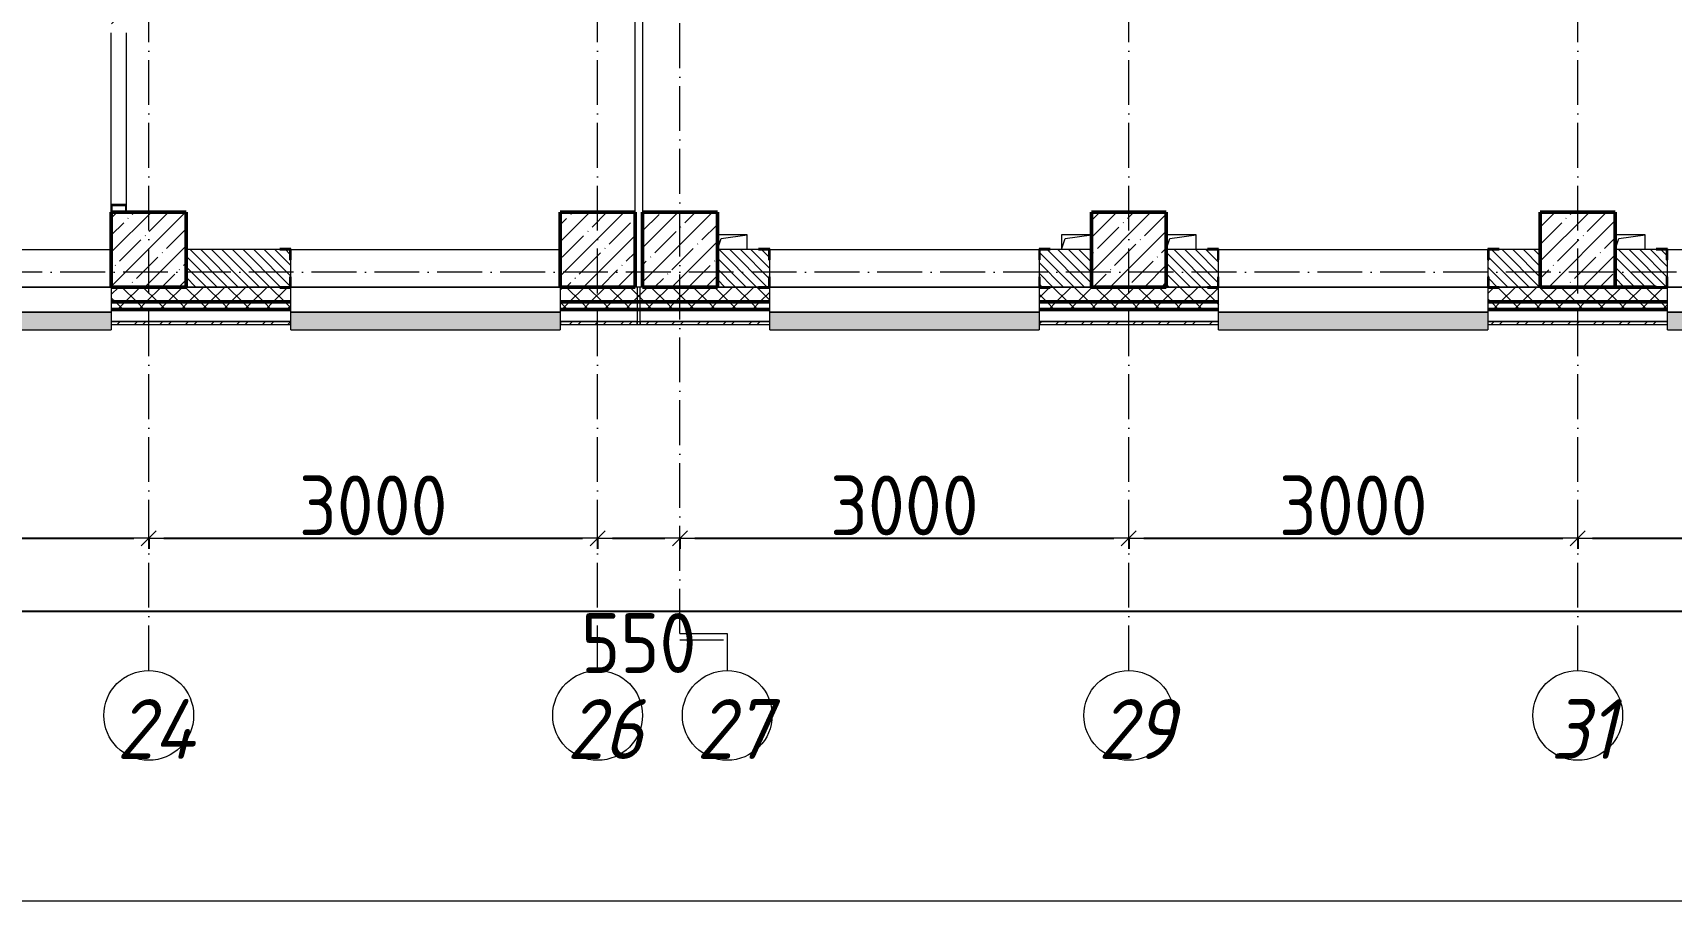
# Model space of a CAD drawing. Header units: millimetres. Extents: x -213536 to 1564669, y -45299 to 942238.
# Drawn here: x 176704 to 187654, y 452991 to 458797 of the extents above; entities that cross this region are included whole.
import ezdxf

# ---------------------------------------------------------------- set-up
doc = ezdxf.new("R2010")
doc.units = ezdxf.units.MM
doc.linetypes.add('50_200_ШТРИХ_1Т_ш5_п1_п1_', pattern=[700, 500, -100, 0, -100])
for name, color, linetype, lineweight in [('A-____-____-DIMS', 7, 'Continuous', 9), ('A-FLOR-____-OTLN', 7, 'Continuous', 9), ('A-GENM-____-MCUT', 7, 'Continuous', 25), ('A-GENM-____-OTLN', 7, 'Continuous', 9), ('A-GENM-____-OTLN-1', 7, 'Continuous', 25), ('A-GLAZ-____-OTLN', 7, 'Continuous', 9), ('A-WALL-____-MCUT-2', 7, 'Continuous', 50), ('A-WALL-____-MCUT-3', 7, 'Continuous', 9), ('A-WALL-____-OTLN', 7, 'Continuous', 9), ('A-WALL-____-PATT-1', 7, 'Continuous', 9), ('A-WALL-FNSH-MCUT-1', 7, 'Continuous', 9), ('I-WALL-____-OTLN', 7, 'Continuous', 9), ('S-COLS-____-MCUT', 7, 'Continuous', 50), ('S-COLS-____-OTLN', 7, 'Continuous', 9), ('S-GRID-____-IDEN', 7, 'Continuous', 9), ('S-GRID-____-OTLN', 7, 'Continuous', 9), ('S-GRID-____-OTLN-1', 7, '50_200_ШТРИХ_1Т_ш5_п1_п1_', 9)]:
    doc.layers.add(name, color=color, linetype=linetype, lineweight=lineweight)
doc.layers.add('A-GLAZ-____-OTLN-1', color=7, linetype='Continuous', lineweight=9, true_color=0xc0c0c0)
doc.styles.add('ISOCPEUR_I', font='isocpeui.ttf', dxfattribs={"width": 0.9, "height": 2.5})
doc.styles.add('СПДС', font='isocpeur.ttf', dxfattribs={"width": 0.9})
doc.dimstyles.new('Размера А3', dxfattribs={"dimtxt": 200, "dimasz": 100, "dimexe": 70, "dimexo": 100, "dimgap": 20, "dimtad": 1, "dimdec": 0, "dimrnd": 10, "dimzin": 0, "dimdsep": 46, "dimtxsty": 'СПДС', "dimblk": 'ARROWHEAD_6', "dimcen": 1, "dimclrd": 256, "dimclre": 256, "dimclrt": 256, "dimazin": 0, "dimtfac": 1, "dimtdec": 0, "dimtmove": 2, "dimatfit": 3, "dimfxl": 1, "dimtolj": 1, "dimtzin": 0, "dimarcsym": 0})
pattern_1 = [(45, (142429.06, 459015.94), (-70.71068, 70.71068), []), (135, (142429.06, 459015.94), (-70.71068, -70.71068), [])]
pattern_2 = [(135, (142429.057, 459015.94), (-35.35534, -35.35534), [])]
pattern_3 = [(45, (142429.06, 459015.94), (-85.53659, 85.53659), []), (45, (142486.08, 459015.94), (-85.53659, 85.53659), [])]

# ---------------------------------------------------------------- blocks, each defined once
blk = doc.blocks.new('BSC_Колонна _Прямоугольная - 500х500-V71-АР1_План отверстий 3 этажа в осях 1-64_А-ГГ')
at = {"layer": 'S-COLS-____-OTLN'}
h = blk.add_hatch(dxfattribs=at)
h.set_pattern_fill('FP_108', color=256, style=0, pattern_type=2)
h.set_pattern_definition([(45, (-41600, 1668.96), (-114.04925, 114.04925), []), (45, (-41485.95, 1668.96), (-114.04925, 114.04925), [201.613, -40.323, 3.353, -36.97])])
h.paths.add_polyline_path([(-250, -250), (250, -250), (250, 250), (-250, 250)], flags=0)
at = {"layer": 'S-COLS-____-MCUT'}
for p, q in [((250, 250), (-250, 250)), ((-250, 250), (-250, -250)), ((250, -250), (250, 250)), ((-250, -250), (250, -250))]:
    blk.add_line(p, q, dxfattribs=at)
blk = doc.blocks.new('BSC_Колонна _Прямоугольная - 500х500-V72-АР1_План отверстий 3 этажа в осях 1-64_А-ГГ')
at = {"layer": 'S-COLS-____-OTLN'}
h = blk.add_hatch(dxfattribs=at)
h.set_pattern_fill('FP_109', color=256, style=0, pattern_type=2)
h.set_pattern_definition([(45, (-38050, 1668.96), (-114.04925, 114.04925), []), (45, (-37935.95, 1668.96), (-114.04925, 114.04925), [201.613, -40.323, 3.353, -36.97])])
h.paths.add_polyline_path([(-250, -250), (250, -250), (250, 250), (-250, 250)], flags=0)
at = {"layer": 'S-COLS-____-MCUT'}
for p, q in [((250, 250), (-250, 250)), ((-250, 250), (-250, -250)), ((250, -250), (250, 250)), ((-250, -250), (250, -250))]:
    blk.add_line(p, q, dxfattribs=at)
blk = doc.blocks.new('BSC_Колонна _Прямоугольная - 500х500-V106-АР1_План отверстий 3 этажа в осях 1-64_А-ГГ')
at = {"layer": 'S-COLS-____-OTLN'}
h = blk.add_hatch(dxfattribs=at)
h.set_pattern_fill('FP_129', color=256, style=0, pattern_type=2)
h.set_pattern_definition([(45, (-38600, 1668.96), (-114.04925, 114.04925), []), (45, (-38485.95, 1668.96), (-114.04925, 114.04925), [201.613, -40.323, 3.353, -36.97])])
h.paths.add_polyline_path([(-250, -250), (250, -250), (250, 250), (-250, 250)], flags=0)
at = {"layer": 'S-COLS-____-MCUT'}
for p, q in [((250, 250), (-250, 250)), ((-250, 250), (-250, -250)), ((250, -250), (250, 250)), ((-250, -250), (250, -250))]:
    blk.add_line(p, q, dxfattribs=at)
blk = doc.blocks.new('BSC_Колонна _Прямоугольная - 500х500-V108-АР1_План отверстий 3 этажа в осях 1-64_А-ГГ')
at = {"layer": 'S-COLS-____-OTLN'}
h = blk.add_hatch(dxfattribs=at)
h.set_pattern_fill('FP_131', color=256, style=0, pattern_type=2)
h.set_pattern_definition([(45, (-44600, 1668.96), (-114.04925, 114.04925), []), (45, (-44485.95, 1668.96), (-114.04925, 114.04925), [201.613, -40.323, 3.353, -36.97])])
h.paths.add_polyline_path([(-250, -250), (250, -250), (250, 250), (-250, 250)], flags=0)
at = {"layer": 'S-COLS-____-MCUT'}
for p, q in [((250, 250), (-250, 250)), ((-250, 250), (-250, -250)), ((250, -250), (250, 250)), ((-250, -250), (250, -250))]:
    blk.add_line(p, q, dxfattribs=at)
blk = doc.blocks.new('BSC_Колонна _Прямоугольная - 500х500-V113-АР1_План отверстий 3 этажа в осях 1-64_А-ГГ')
at = {"layer": 'S-COLS-____-OTLN'}
h = blk.add_hatch(dxfattribs=at)
h.set_pattern_fill('FP_136', color=256, style=0, pattern_type=2)
h.set_pattern_definition([(45, (-35050, 1668.96), (-114.04925, 114.04925), []), (45, (-34935.95, 1668.96), (-114.04925, 114.04925), [201.613, -40.323, 3.353, -36.97])])
h.paths.add_polyline_path([(-150, -250), (250, -250), (250, 250), (-250, 250), (-250, -250), (-153, -250)], flags=0)
at = {"layer": 'S-COLS-____-MCUT'}
for p, q in [((-250, 250), (-250, -250)), ((-153, 250), (-247, 250)), ((250, 250), (-150, 250)), ((250, -250), (250, 250)), ((-250, -250), (250, -250))]:
    blk.add_line(p, q, dxfattribs=at)
blk = doc.blocks.new('Фахверк_СКБ_Уголок - 250_2700-27497298-АР1_План отверстий 3 этажа в осях 1-64_А-ГГ')
at = {"layer": 'A-GENM-____-MCUT'}
for p, q in [((200, 181), (125, 181)), ((125, 181), (125, 106)), ((131, 106), (131, 175)), ((131, 175), (200, 175)), ((200, 175), (200, 181)), ((125, 106), (131, 106)), ((131, -6), (125, -6)), ((125, -6), (125, -81)), ((125, -81), (200, -81)), ((131, -75), (131, -6)), ((200, -75), (131, -75)), ((200, -81), (200, -75))]:
    blk.add_line(p, q, dxfattribs=at)
blk = doc.blocks.new('154_Фахверк_СКБ_Швеллер - Тип_100_3550_1-28320239-АР1_План отверстий 3 этажа в осях 1-64_А-ГГ')
at = {"layer": 'A-GENM-____-MCUT'}
for p, q in [((175, 50), (125, 50)), ((125, 50), (125, -50)), ((128, 47), (175, 47)), ((128, -47), (128, 47)), ((175, 47), (175, 50)), ((125, -50), (175, -50)), ((175, -47), (128, -47)), ((175, -50), (175, -47))]:
    blk.add_line(p, q, dxfattribs=at)
blk = doc.blocks.new('AR_Отверстие прямоугольное _в плите_ - AR_Отверстие прямоугольное _в плите_-30510712-АР1_План отверстий 3 этажа в осях 1-64_А-ГГ')
at = {"layer": 'A-GENM-____-OTLN'}
for p, q in [((100, 50), (-100, 50)), ((-100, -50), (-75, 25)), ((-75, 25), (100, 50)), ((100, -50), (100, 50))]:
    blk.add_line(p, q, dxfattribs=at)
blk = doc.blocks.new('AR_Отверстие прямоугольное _в плите_ - AR_Отверстие прямоугольное _в плите_-V177-АР1_План отверстий 3 этажа в осях 1-64_А-ГГ')
at = {"layer": 'A-GENM-____-OTLN'}
for p, q in [((100, 50), (-100, 50)), ((-100, 50), (-100, -50)), ((-100, -50), (-75, 25)), ((-75, 25), (100, 50))]:
    blk.add_line(p, q, dxfattribs=at)
blk = doc.blocks.new('Отлив_СКБ - Отлив витража_120_НВФ-31885687-АР1_План отверстий 3 этажа в осях 1-64_А-ГГ')
at = {"layer": 'A-GLAZ-____-OTLN-1'}
for points in [[(0, 0), (0, -2), (1800, -2), (1800, 0), (534, 0)], [(0, -2), (0, -120), (1800, -120), (1800, -2), (534, -2)]]:
    blk.add_hatch(color=256, dxfattribs=at).paths.add_polyline_path(points, flags=0)
at = {"layer": 'A-GLAZ-____-OTLN'}
for p, q in [((0, 0), (1800, 0)), ((1800, -2), (0, -2)), ((0, -120), (0, -83)), ((1800, -83), (1800, -120)), ((0, -120), (1800, -120))]:
    blk.add_line(p, q, dxfattribs=at)
blk = doc.blocks.new('Отлив_СКБ - Отлив витража_120_НВФ-V214-АР1_План отверстий 3 этажа в осях 1-64_А-ГГ')
at = {"layer": 'A-GLAZ-____-OTLN-1'}
for points in [[(0, -2), (1800, -2), (1800, 0), (0, 0)], [(731, -120), (1800, -120), (1800, -2), (0, -2), (0, -120)]]:
    blk.add_hatch(color=256, dxfattribs=at).paths.add_polyline_path(points, flags=0)
at = {"layer": 'A-GLAZ-____-OTLN'}
for p, q in [((0, 0), (1800, 0)), ((1800, -2), (0, -2)), ((0, -120), (0, -83)), ((1800, -63), (1800, -120)), ((0, -120), (1800, -120))]:
    blk.add_line(p, q, dxfattribs=at)
blk = doc.blocks.new('Отлив_СКБ - Отлив витража_120_НВФ-31885688-АР1_План отверстий 3 этажа в осях 1-64_А-ГГ')
at = {"layer": 'A-GLAZ-____-OTLN-1'}
for points in [[(4275, -2), (4800, -2), (4800, 0), (0, 0), (0, -2), (740, -2)], [(4275, -120), (4800, -120), (4800, -2), (0, -2), (0, -120), (740, -120)]]:
    blk.add_hatch(color=256, dxfattribs=at).paths.add_polyline_path(points, flags=0)
at = {"layer": 'A-GLAZ-____-OTLN'}
for p, q in [((0, 0), (4800, 0)), ((4800, -2), (0, -2)), ((0, -120), (0, -83)), ((4800, -83), (4800, -120)), ((0, -120), (4800, -120))]:
    blk.add_line(p, q, dxfattribs=at)
blk = doc.blocks.new('Стены 7 - Стены 4-31196221-АР1_План отверстий 3 этажа в осях 1-64_А-ГГ')
at = {"layer": 'A-WALL-____-MCUT-3'}
for p, q in [((-1799, 41030), (-1799, 41010)), ((-1549, 41030), (-1799, 41030)), ((-1799, 41010), (-1549, 41010)), ((-1549, 41010), (-1549, 41030))]:
    blk.add_line(p, q, dxfattribs=at)
blk = doc.blocks.new('Ось сетки - Круг_Ø6_00__ISO-2_5_0_9K_-25732049-АР1_План отверстий 3 этажа в осях 1-64_А-ГГ')
at = {"layer": 'S-GRID-____-IDEN'}
blk.add_circle((0, 0), 3, dxfattribs=at)
blk = doc.blocks.new('ARROWHEAD_6')
at = {"color": 0, "linetype": 'Continuous'}
for p, q in [((0, 0), (-1, 0)), ((-0.5, -0.5), (0.5, 0.5))]:
    blk.add_line(p, q, dxfattribs=at)
blk = doc.blocks.new('*D2814')
at = {"layer": 'A-____-____-DIMS', "lineweight": -2, "transparency": 16777216}
for p, q in [((171479, 455423), (171479, 455347)), ((171579, 455417), (177379, 455417)), ((177479, 455423), (177479, 455347))]:
    blk.add_line(p, q, dxfattribs=at)
at = {"layer": 'Defpoints', "color": 0, "lineweight": 50, "transparency": 16777216}
for p in [(171479, 455523), (177479, 455523), (177479, 455417)]:
    blk.add_point(p, dxfattribs=at)
at = {"layer": 'A-____-____-DIMS', "lineweight": -2, "transparency": 16777216, "xscale": 100, "yscale": 100, "zscale": 100, "rotation": 180}
blk.add_blockref('ARROWHEAD_6', (171479, 455417), dxfattribs=at)
at = {"layer": 'A-____-____-DIMS', "lineweight": -2, "transparency": 16777216, "xscale": 100, "yscale": 100, "zscale": 100}
blk.add_blockref('ARROWHEAD_6', (177479, 455417), dxfattribs=at)
at = {"layer": 'A-____-____-DIMS', "transparency": 16777216, "insert": (174479, 455637), "char_height": 400, "attachment_point": 5, "style": 'СПДС'}
blk.add_mtext('\\A1;6000', dxfattribs=at)
blk = doc.blocks.new('*D2815')
at = {"layer": 'A-____-____-DIMS', "lineweight": -2, "transparency": 16777216}
for p, q in [((177479, 455423), (177479, 455347)), ((177579, 455417), (180379, 455417)), ((180479, 455423), (180479, 455347))]:
    blk.add_line(p, q, dxfattribs=at)
at = {"layer": 'Defpoints', "color": 0, "lineweight": 50, "transparency": 16777216}
for p in [(177479, 455523), (180479, 455523), (180479, 455417)]:
    blk.add_point(p, dxfattribs=at)
at = {"layer": 'A-____-____-DIMS', "lineweight": -2, "transparency": 16777216, "xscale": 100, "yscale": 100, "zscale": 100, "rotation": 180}
blk.add_blockref('ARROWHEAD_6', (177479, 455417), dxfattribs=at)
at = {"layer": 'A-____-____-DIMS', "lineweight": -2, "transparency": 16777216, "xscale": 100, "yscale": 100, "zscale": 100}
blk.add_blockref('ARROWHEAD_6', (180479, 455417), dxfattribs=at)
at = {"layer": 'A-____-____-DIMS', "transparency": 16777216, "insert": (178979, 455637), "char_height": 400, "attachment_point": 5, "style": 'СПДС'}
blk.add_mtext('\\A1;3000', dxfattribs=at)
blk = doc.blocks.new('*D2816')
at = {"layer": 'A-____-____-DIMS', "lineweight": -2, "transparency": 16777216}
for p, q in [((180479, 455423), (180479, 455347)), ((180579, 455417), (180929, 455417)), ((181029, 455423), (181029, 455347))]:
    blk.add_line(p, q, dxfattribs=at)
at = {"layer": 'Defpoints', "color": 0, "lineweight": 50, "transparency": 16777216}
for p in [(180479, 455523), (181029, 455523), (181029, 455417)]:
    blk.add_point(p, dxfattribs=at)
at = {"layer": 'A-____-____-DIMS', "lineweight": -2, "transparency": 16777216, "xscale": 100, "yscale": 100, "zscale": 100, "rotation": 180}
blk.add_blockref('ARROWHEAD_6', (180479, 455417), dxfattribs=at)
at = {"layer": 'A-____-____-DIMS', "lineweight": -2, "transparency": 16777216, "xscale": 100, "yscale": 100, "zscale": 100}
blk.add_blockref('ARROWHEAD_6', (181029, 455417), dxfattribs=at)
at = {"layer": 'A-____-____-DIMS', "transparency": 16777216, "insert": (180754, 454717), "char_height": 400, "attachment_point": 5, "style": 'СПДС'}
blk.add_mtext('\\A1;550', dxfattribs=at)
blk = doc.blocks.new('*D2817')
at = {"layer": 'A-____-____-DIMS', "lineweight": -2, "transparency": 16777216}
for p, q in [((181029, 455423), (181029, 455347)), ((181129, 455417), (183929, 455417)), ((184029, 455423), (184029, 455347))]:
    blk.add_line(p, q, dxfattribs=at)
at = {"layer": 'Defpoints', "color": 0, "lineweight": 50, "transparency": 16777216}
for p in [(181029, 455523), (184029, 455523), (184029, 455417)]:
    blk.add_point(p, dxfattribs=at)
at = {"layer": 'A-____-____-DIMS', "lineweight": -2, "transparency": 16777216, "xscale": 100, "yscale": 100, "zscale": 100, "rotation": 180}
blk.add_blockref('ARROWHEAD_6', (181029, 455417), dxfattribs=at)
at = {"layer": 'A-____-____-DIMS', "lineweight": -2, "transparency": 16777216, "xscale": 100, "yscale": 100, "zscale": 100}
blk.add_blockref('ARROWHEAD_6', (184029, 455417), dxfattribs=at)
at = {"layer": 'A-____-____-DIMS', "transparency": 16777216, "insert": (182529, 455637), "char_height": 400, "attachment_point": 5, "style": 'СПДС'}
blk.add_mtext('\\A1;3000', dxfattribs=at)
blk = doc.blocks.new('*D2818')
at = {"layer": 'A-____-____-DIMS', "lineweight": -2, "transparency": 16777216}
for p, q in [((184029, 455423), (184029, 455347)), ((184129, 455417), (186929, 455417)), ((187029, 455423), (187029, 455347))]:
    blk.add_line(p, q, dxfattribs=at)
at = {"layer": 'Defpoints', "color": 0, "lineweight": 50, "transparency": 16777216}
for p in [(184029, 455523), (187029, 455523), (187029, 455417)]:
    blk.add_point(p, dxfattribs=at)
at = {"layer": 'A-____-____-DIMS', "lineweight": -2, "transparency": 16777216, "xscale": 100, "yscale": 100, "zscale": 100, "rotation": 180}
blk.add_blockref('ARROWHEAD_6', (184029, 455417), dxfattribs=at)
at = {"layer": 'A-____-____-DIMS', "lineweight": -2, "transparency": 16777216, "xscale": 100, "yscale": 100, "zscale": 100}
blk.add_blockref('ARROWHEAD_6', (187029, 455417), dxfattribs=at)
at = {"layer": 'A-____-____-DIMS', "transparency": 16777216, "insert": (185529, 455637), "char_height": 400, "attachment_point": 5, "style": 'СПДС'}
blk.add_mtext('\\A1;3000', dxfattribs=at)
blk = doc.blocks.new('*D2819')
at = {"layer": 'A-____-____-DIMS', "lineweight": -2, "transparency": 16777216}
for p, q in [((187029, 455423), (187029, 455347)), ((187129, 455417), (192929, 455417)), ((193029, 455423), (193029, 455347))]:
    blk.add_line(p, q, dxfattribs=at)
at = {"layer": 'Defpoints', "color": 0, "lineweight": 50, "transparency": 16777216}
for p in [(187029, 455523), (193029, 455523), (193029, 455417)]:
    blk.add_point(p, dxfattribs=at)
at = {"layer": 'A-____-____-DIMS', "lineweight": -2, "transparency": 16777216, "xscale": 100, "yscale": 100, "zscale": 100, "rotation": 180}
blk.add_blockref('ARROWHEAD_6', (187029, 455417), dxfattribs=at)
at = {"layer": 'A-____-____-DIMS', "lineweight": -2, "transparency": 16777216, "xscale": 100, "yscale": 100, "zscale": 100}
blk.add_blockref('ARROWHEAD_6', (193029, 455417), dxfattribs=at)
at = {"layer": 'A-____-____-DIMS', "transparency": 16777216, "insert": (190029, 455637), "char_height": 400, "attachment_point": 5, "style": 'СПДС'}
blk.add_mtext('\\A1;6000', dxfattribs=at)
blk = doc.blocks.new('*D2834')
at = {"layer": 'A-____-____-DIMS', "lineweight": -2, "transparency": 16777216}
for p, q in [((140079, 454935), (140079, 454859)), ((140179, 454929), (243479, 454929)), ((243579, 454935), (243579, 454859))]:
    blk.add_line(p, q, dxfattribs=at)
at = {"layer": 'Defpoints', "color": 0, "lineweight": 50, "transparency": 16777216}
for p in [(140079, 455035), (243579, 455035), (243579, 454929)]:
    blk.add_point(p, dxfattribs=at)
at = {"layer": 'A-____-____-DIMS', "lineweight": -2, "transparency": 16777216, "xscale": 100, "yscale": 100, "zscale": 100, "rotation": 180}
blk.add_blockref('ARROWHEAD_6', (140079, 454929), dxfattribs=at)
at = {"layer": 'A-____-____-DIMS', "lineweight": -2, "transparency": 16777216, "xscale": 100, "yscale": 100, "zscale": 100}
blk.add_blockref('ARROWHEAD_6', (243579, 454929), dxfattribs=at)
at = {"layer": 'A-____-____-DIMS', "transparency": 16777216, "insert": (191829, 455149), "char_height": 400, "attachment_point": 5, "style": 'СПДС'}
blk.add_mtext('\\A1;103500', dxfattribs=at)

msp = doc.modelspace()

# ---------------------------------------------------------------- hatches: boundary and pattern name
at = {"layer": 'A-WALL-____-PATT-1'}
h = msp.add_hatch(dxfattribs=at)
h.set_pattern_fill('FP_4', color=256, style=0, pattern_type=2)
h.set_pattern_definition([(45, (142429.06, 459015.94), (-84.8528, 84.8528), [])])
h.paths.add_polyline_path([(177232.1, 457597), (177326.1, 457597), (177326.1, 457644), (177232.1, 457644)], flags=0)
h.paths.add_polyline_path([(177321.5, 458801.5), (177321.5, 458843), (177329.1, 458843), (177329.1, 461497), (177229.1, 461497), (177229.9, 458843), (177236.7, 458843), (177236.7, 458801.5)], flags=0)
h.paths.add_polyline_path([(177326.1, 461500), (177326.1, 461547), (177329.1, 461547), (177329.1, 464197), (177229.1, 464197), (177229.1, 461547), (177232.1, 461547), (177232.1, 461500), (177279.1, 461500)], flags=0)
h = msp.add_hatch(dxfattribs=at)
h.set_pattern_fill('FP_6', color=256, style=0, pattern_type=2)
h.set_pattern_definition(pattern_2)
h.paths.add_polyline_path([(178423.1, 457097), (178423.1, 457166), (178429.1, 457166), (178429.1, 457278), (178423.1, 457278), (178423.1, 457347), (177729.1, 457347), (177729.1, 457097), (178354.1, 457097)], flags=0)
h = msp.add_hatch(dxfattribs=at)
h.set_pattern_fill('FP_6', color=256, style=0, pattern_type=2)
h.set_pattern_definition(pattern_2)
h.paths.add_polyline_path([(183435.1, 457097), (183779.1, 457097), (183779.1, 457347), (183435.1, 457347), (183435.1, 457278), (183429.1, 457278), (183429.1, 457166), (183435.1, 457166), (183435.1, 457101.3)], flags=0)
h.paths.add_polyline_path([(181623.1, 457097), (181623.1, 457166), (181629.1, 457166), (181629.1, 457278), (181623.1, 457278), (181623.1, 457347), (181279.1, 457347), (181279.1, 457097), (181554.1, 457097)], flags=0)
h = msp.add_hatch(dxfattribs=at)
h.set_pattern_fill('FP_6', color=256, style=0, pattern_type=2)
h.set_pattern_definition(pattern_2)
h.paths.add_polyline_path([(186779.1, 457097), (186779.1, 457347), (186435.1, 457347), (186435.1, 457278), (186429.1, 457278), (186429.1, 457166), (186435.1, 457166), (186435.1, 457097), (186602, 457097)], flags=0)
h.paths.add_polyline_path([(184623.1, 457097), (184623.1, 457166), (184629.1, 457166), (184629.1, 457278), (184623.1, 457278), (184623.1, 457347), (184279.1, 457347), (184279.1, 457097), (184554.1, 457097)], flags=0)
h = msp.add_hatch(dxfattribs=at)
h.set_pattern_fill('FP_6', color=256, style=0, pattern_type=2)
h.set_pattern_definition(pattern_2)
h.paths.add_polyline_path([(192435.1, 457097), (192779.1, 457097), (192779.1, 457347), (192435.1, 457347), (192435.1, 457278), (192429.1, 457278), (192429.1, 457166), (192435.1, 457166), (192435.1, 457101.3)], flags=0)
h.paths.add_polyline_path([(187485.7, 457097), (187623.1, 457097), (187623.1, 457166), (187629.1, 457166), (187629.1, 457278), (187623.1, 457278), (187623.1, 457347), (187279.1, 457347), (187279.1, 457097)], flags=0)
h = msp.add_hatch(dxfattribs=at)
h.set_pattern_fill('FP_1', color=256, style=0, pattern_type=2)
h.set_pattern_definition(pattern_1)
h.paths.add_polyline_path([(243179.1, 456997), (243679.1, 456997), (243679.1, 457097), (234654.1, 457097), (234654.1, 457091), (234579.1, 457091), (234579.1, 456997), (243160.8, 456997)], flags=0)
h.paths.add_polyline_path([(231672.3, 456997), (232779.1, 456997), (232779.1, 457091), (232704.1, 457091), (232704.1, 457097), (224829.1, 457097), (224829.1, 456997), (231429.1, 456997)], flags=0)
h.paths.add_polyline_path([(223829.1, 456997), (223829.1, 457097), (222704.1, 457097), (222704.1, 457091), (222629.1, 457091), (222629.1, 456997), (223718.7, 456997)], flags=0)
h.paths.add_polyline_path([(220829.1, 456997), (220829.1, 457091), (220754.1, 457091), (220754.1, 457097), (219704.1, 457097), (219704.1, 457091), (219629.1, 457091), (219629.1, 456997), (220183.8, 456997)], flags=0)
h.paths.add_polyline_path([(217829.1, 456997), (217829.1, 457097), (216704.1, 457097), (216704.1, 457091), (216629.1, 457091), (216629.1, 456997), (216704.1, 456997)], flags=0)
h.paths.add_polyline_path([(213429.1, 456997), (214829.1, 456997), (214829.1, 457097), (213504.1, 457097), (213504.1, 457091), (213429.1, 457091)], flags=0)
h.paths.add_polyline_path([(211346.5, 456997), (211629.1, 456997), (211629.1, 457091), (211554.1, 457091), (211554.1, 457097), (210504.1, 457097), (210504.1, 457091), (210429.1, 457091), (210429.1, 456997), (210462.8, 456997)], flags=0)
h.paths.add_polyline_path([(208629.1, 456997), (208629.1, 457097), (207504.1, 457097), (207504.1, 457091), (207429.1, 457091), (207429.1, 456997), (207504.1, 456997)], flags=0)
h.paths.add_polyline_path([(205279.1, 456997), (205629.1, 456997), (205629.1, 457091), (205554.1, 457091), (205554.1, 457097), (204504.1, 457097), (204504.1, 457091), (204429.1, 457091), (204429.1, 456997), (205160.4, 456997)], flags=0)
h.paths.add_polyline_path([(202629.1, 456997), (202629.1, 457091), (202554.1, 457091), (202554.1, 457097), (201504.1, 457097), (201504.1, 457091), (201429.1, 457091), (201429.1, 456997), (202509.2, 456997)], flags=0)
h.paths.add_polyline_path([(199629.1, 456997), (199629.1, 457091), (199554.1, 457091), (199554.1, 457097), (198504.1, 457097), (198504.1, 457091), (198429.1, 457091), (198429.1, 456997), (198974.2, 456997)], flags=0)
h.paths.add_polyline_path([(195439.3, 456997), (196629.1, 456997), (196629.1, 457091), (196554.1, 457091), (196554.1, 457097), (195504.1, 457097), (195504.1, 457091), (195429.1, 457091), (195429.1, 456997), (195435.1, 456997)], flags=0)
h.paths.add_polyline_path([(192429.1, 456997), (193629.1, 456997), (193629.1, 457091), (193554.1, 457091), (193554.1, 457097), (192504.1, 457097), (192504.1, 457091), (192429.1, 457091)], flags=0)
h.paths.add_polyline_path([(187485.7, 456997), (187629.1, 456997), (187629.1, 457091), (187554.1, 457091), (187554.1, 457097), (186504.1, 457097), (186504.1, 457091), (186429.1, 457091), (186429.1, 456997), (187279.1, 456997)], flags=0)
h.paths.add_polyline_path([(184629.1, 456997), (184629.1, 457091), (184554.1, 457091), (184554.1, 457097), (183504.1, 457097), (183504.1, 457091), (183429.1, 457091), (183429.1, 456997), (184623.1, 456997)], flags=0)
h.paths.add_polyline_path([(181299.6, 456997), (181629.1, 456997), (181629.1, 457091), (181554.1, 457091.6), (181554.1, 457097), (180229.1, 457097), (180229.1, 456997)], flags=0)
h.paths.add_polyline_path([(177764.7, 456997), (178429.1, 456997), (178429.1, 457091), (178354.1, 457091), (178354.1, 457097), (177229.1, 457097), (177229.1, 456997)], flags=0)
h.paths.add_polyline_path([(175429.1, 456997), (175429.1, 457091), (175354.1, 457091), (175354.1, 457097), (174304.1, 457097), (174304.1, 457091), (174229.1, 457091), (174229.7, 456997), (175423.1, 456997)], flags=0)
h.paths.add_polyline_path([(172429.1, 456997), (172429.1, 457091), (172354.1, 457091), (172354.1, 457097), (171229.1, 457097), (171229.1, 456997), (171578.5, 456997)], flags=0)
h.paths.add_polyline_path([(169429.1, 456997), (169429.1, 457091), (169354.1, 457091), (169354.1, 457097), (168229.1, 457097), (168229.1, 456997), (168927.3, 456997)], flags=0)
h.paths.add_polyline_path([(166429.1, 456997), (166429.1, 457091), (166354.1, 457091), (166354.1, 457097), (165304.1, 457097), (165304.1, 457091), (165229.1, 457091), (165229.1, 456997), (165392.4, 456997)], flags=0)
h.paths.add_polyline_path([(156555.1, 456997), (157429.1, 456997), (157429.1, 457091), (157354.1, 457091), (157354.1, 457097), (156304.1, 457097), (156304.1, 457091), (156229.1, 457091), (156229.1, 456997)], flags=0)
h.paths.add_polyline_path([(154787.6, 456997), (155229.1, 456997), (155229.1, 457091), (155154.1, 457091), (155154.1, 457097), (149904.1, 457097), (149904.1, 457091), (149829.1, 457091), (149829.1, 456997), (153329.1, 456997)], flags=0)
h.paths.add_polyline_path([(147717.8, 456997), (148829.1, 456997), (148829.1, 457091), (148754.1, 457091), (148754.1, 457097), (139979.1, 457097), (139979.1, 456997), (145950.3, 456997)], flags=0)
h = msp.add_hatch(dxfattribs=at)
h.set_pattern_fill('FP_1', color=256, style=0, pattern_type=2)
h.set_pattern_definition(pattern_1)
h.paths.add_polyline_path([(243679.1, 456947), (243779.1, 456947), (243779.1, 456997), (234579.1, 456997), (234579.1, 456947), (243160.8, 456947)], flags=0)
h.paths.add_polyline_path([(231672.3, 456947), (232779.1, 456947), (232779.1, 456997), (224829.1, 456997), (224829.1, 456947), (230788.6, 456947)], flags=0)
h.paths.add_polyline_path([(223718.7, 456947), (223829.1, 456947), (223829.1, 456997), (222629.1, 456997), (222629.1, 456947), (222835, 456947)], flags=0)
h.paths.add_polyline_path([(219629.1, 456947), (220829.1, 456947), (220829.1, 456997), (219629.1, 456997)], flags=0)
h.paths.add_polyline_path([(216648.9, 456947), (217829.1, 456947), (217829.1, 456997), (216629.1, 456997), (216629.1, 456947)], flags=0)
h.paths.add_polyline_path([(214829.1, 456947), (214829.1, 456997), (213429.1, 456997), (213429.1, 456947), (213997.7, 456947)], flags=0)
h.paths.add_polyline_path([(211629.1, 456947), (211629.1, 456997), (210429.1, 456997), (210429.1, 456947), (211346.5, 456947)], flags=0)
h.paths.add_polyline_path([(208629.1, 456947), (208629.1, 456997), (207429.1, 456997), (207429.1, 456947)], flags=0)
h.paths.add_polyline_path([(205629.1, 456947), (205629.1, 456997), (204429.1, 456997), (204429.1, 456947), (205160.4, 456947)], flags=0)
h.paths.add_polyline_path([(201429.1, 456947), (202629.1, 456947), (202629.1, 456997), (201429.1, 456997)], flags=0)
h.paths.add_polyline_path([(198429.1, 456947), (199629.1, 456947), (199629.1, 456997), (198429.1, 456997)], flags=0)
h.paths.add_polyline_path([(195439.3, 456947), (196629.1, 456947), (196629.1, 456997), (195429.1, 456997), (195429.1, 456947)], flags=0)
h.paths.add_polyline_path([(193629.1, 456947), (193629.1, 456997), (192429.1, 456997), (192429.1, 456947), (192788.1, 456947)], flags=0)
h.paths.add_polyline_path([(187485.7, 456947), (187629.1, 456947), (187629.1, 456997), (186429.1, 456997), (186429.1, 456947), (186602, 456947)], flags=0)
h.paths.add_polyline_path([(184629.1, 456947), (184629.1, 456997), (183429.1, 456997), (183429.1, 456947), (183950.8, 456947)], flags=0)
h.paths.add_polyline_path([(181299.6, 456947), (181629.1, 456947), (181629.1, 456997), (180229.1, 456997), (180229.1, 456947)], flags=0)
h.paths.add_polyline_path([(178429.1, 456947), (178429.1, 456997), (177229.1, 456997), (177229.1, 456947), (177764.7, 456947)], flags=0)
h.paths.add_polyline_path([(175429.1, 456947), (175429.1, 456997), (174229.1, 456997), (174229.7, 456947)], flags=0)
h.paths.add_polyline_path([(172429.1, 456947), (172429.1, 456997), (171229.1, 456997), (171229.1, 456947), (171578.5, 456947)], flags=0)
h.paths.add_polyline_path([(169429.1, 456947), (169429.1, 456997), (168229.1, 456997), (168229.1, 456947), (168927.3, 456947)], flags=0)
h.paths.add_polyline_path([(165392.4, 456947), (166429.1, 456947), (166429.1, 456997), (165229.1, 456997), (165229.1, 456947)], flags=0)
h.paths.add_polyline_path([(156229.1, 456947), (157429.1, 456947), (157429.1, 456997), (156229.1, 456997)], flags=0)
h.paths.add_polyline_path([(155229.1, 456947), (155229.1, 456997), (149829.1, 456997), (149829.1, 456947), (154787.6, 456947)], flags=0)
h.paths.add_polyline_path([(148601.5, 456947), (148829.1, 456947), (148829.1, 456997), (139879.1, 456997), (139879.1, 456947), (147717.8, 456947)], flags=0)
h = msp.add_hatch(dxfattribs=at)
h.set_pattern_fill('FP_3', color=256, style=0, pattern_type=2)
h.set_pattern_definition(pattern_3)
h.paths.add_polyline_path([(180744.1, 456847), (180744.1, 456867), (180230.1, 456867), (180230.1, 456847)], flags=0)
h.paths.add_polyline_path([(178429.1, 456847), (178429.1, 456867), (177229.1, 456867), (177229.1, 456847), (177764.7, 456847)], flags=0)
h.paths.add_polyline_path([(175429.1, 456847), (175429.1, 456867), (174230.1, 456867), (174230.1, 456847)], flags=0)
h.paths.add_polyline_path([(172429.1, 456847), (172429.1, 456867), (171229.1, 456867), (171229.1, 456847), (171578.5, 456847)], flags=0)
h.paths.add_polyline_path([(168927.3, 456847), (169429.1, 456847), (169429.1, 456867), (168230.1, 456867), (168230.1, 456847)], flags=0)
h.paths.add_polyline_path([(166429.1, 456847), (166429.1, 456867), (165229.1, 456867), (165229.1, 456847), (165392.4, 456847)], flags=0)
h.paths.add_polyline_path([(156555.1, 456847), (157429.1, 456847), (157429.1, 456867), (156229.1, 456867), (156229.1, 456847)], flags=0)
h.paths.add_polyline_path([(155229.1, 456847), (155229.1, 456867), (149829.1, 456867), (149829.1, 456847), (154787.6, 456847)], flags=0)
h.paths.add_polyline_path([(148601.5, 456847), (148829.1, 456847), (148829.1, 456867), (139749.1, 456867), (139749.1, 456847), (147717.8, 456847)], flags=0)
h = msp.add_hatch(dxfattribs=at)
h.set_pattern_fill('FP_3', color=256, style=0, pattern_type=2)
h.set_pattern_definition(pattern_3)
h.paths.add_polyline_path([(213997.7, 456847), (214294.1, 456847), (214294.1, 456867), (213430.1, 456867), (213430.1, 456847)], flags=0)
h.paths.add_polyline_path([(211629.1, 456847), (211629.1, 456867), (210429.1, 456867), (210429.1, 456847), (211346.5, 456847)], flags=0)
h.paths.add_polyline_path([(208629.1, 456847), (208629.1, 456867), (207429.1, 456867), (207429.1, 456847)], flags=0)
h.paths.add_polyline_path([(205160.4, 456847), (205629.1, 456847), (205629.1, 456867), (204430.1, 456867), (204430.1, 456847)], flags=0)
h.paths.add_polyline_path([(201429.1, 456847), (202629.1, 456847), (202629.1, 456867), (201429.1, 456867)], flags=0)
h.paths.add_polyline_path([(198974.2, 456847), (199629.1, 456847), (199629.1, 456867), (198430.1, 456867), (198430.1, 456847)], flags=0)
h.paths.add_polyline_path([(196629.1, 456847), (196629.1, 456867), (195429.1, 456867), (195429.1, 456847), (196323, 456847)], flags=0)
h.paths.add_polyline_path([(193629.1, 456847), (193629.1, 456867), (192429.1, 456867), (192429.1, 456847), (192788.1, 456847)], flags=0)
h.paths.add_polyline_path([(187485.7, 456847), (187629.1, 456847), (187629.1, 456867), (186429.1, 456867), (186429.1, 456847), (186602, 456847)], flags=0)
h.paths.add_polyline_path([(183429.1, 456847), (184629.1, 456847), (184629.1, 456867), (183429.1, 456867)], flags=0)
h.paths.add_polyline_path([(180764.1, 456847), (181629.1, 456847), (181629.1, 456867), (180764.1, 456867)], flags=0)

# ---------------------------------------------------------------- linework, layer by layer
at = {"color": 1, "lineweight": 0}
msp.add_lwpolyline([(134866.3, 551818.7), (248102.3, 551818.7), (248102.3, 452990.7), (134866.3, 452990.7)], close=True, dxfattribs=at)
at = {"layer": 'A-FLOR-____-OTLN'}
for p, q in [((180779.1, 464347), (180779.1, 457597)), ((180729.1, 457597), (180729.1, 464197))]:
    msp.add_line(p, q, dxfattribs=at)
at = {"layer": 'A-WALL-____-MCUT-2'}
for p, q in [((187554.1, 457097), (187279.1, 457097)), ((187279.1, 457097), (187554.1, 457097)), ((177229.1, 456997), (178429.1, 456997)), ((177229.1, 456947), (178429.1, 456947)), ((180229.1, 456997), (181629.1, 456997)), ((180229.1, 456947), (181629.1, 456947)), ((183429.1, 456997), (184629.1, 456997)), ((183429.1, 456947), (184629.1, 456947)), ((186429.1, 456997), (187629.1, 456997)), ((186429.1, 456947), (187629.1, 456947))]:
    msp.add_line(p, q, dxfattribs=at)
at = {"layer": 'A-WALL-____-MCUT-3'}
for p, q in [((178354.1, 457347), (177729.1, 457347)), ((178429.1, 457166), (178429.1, 457278)), ((181554.1, 457347), (181279.1, 457347)), ((181629.1, 457166), (181629.1, 457278)), ((183429.1, 457278), (183429.1, 457166)), ((183779.1, 457347), (183504.1, 457347)), ((184554.1, 457347), (184279.1, 457347)), ((184629.1, 457166), (184629.1, 457278)), ((186429.1, 457278), (186429.1, 457166)), ((186779.1, 457347), (186504.1, 457347)), ((187554.1, 457347), (187279.1, 457347)), ((187629.1, 457166), (187629.1, 457278)), ((177229.1, 457097), (177229.1, 456867)), ((178354.1, 457097), (177729.1, 457097)), ((177729.1, 457097), (178354.1, 457097)), ((178429.1, 456867), (178429.1, 457091)), ((180229.1, 457097), (180229.1, 456867)), ((180779.1, 457097), (180729.1, 457097)), ((181554.1, 457097), (181279.1, 457097)), ((181279.1, 457097), (181554.1, 457097)), ((181629.1, 456867), (181629.1, 457091)), ((183429.1, 457091), (183429.1, 456867)), ((183779.1, 457097), (183504.1, 457097)), ((183504.1, 457097), (183779.1, 457097)), ((184554.1, 457097), (184279.1, 457097)), ((184279.1, 457097), (184554.1, 457097)), ((184629.1, 456867), (184629.1, 457091)), ((186429.1, 457091), (186429.1, 456867)), ((186779.1, 457097), (186504.1, 457097)), ((186504.1, 457097), (186779.1, 457097)), ((187629.1, 456867), (187629.1, 457091)), ((177229.1, 456867), (178429.1, 456867)), ((180229.1, 456867), (181629.1, 456867)), ((183429.1, 456867), (184629.1, 456867)), ((186429.1, 456867), (187629.1, 456867))]:
    msp.add_line(p, q, dxfattribs=at)
at = {"layer": 'A-WALL-____-OTLN'}
for p, q in [((175429.1, 457347), (177229.1, 457347)), ((178429.1, 457347), (180229.1, 457347)), ((181629.1, 457347), (183429.1, 457347)), ((184629.1, 457347), (186429.1, 457347)), ((187629.1, 457347), (192429.1, 457347)), ((175429.1, 457097), (177229.1, 457097)), ((177229.1, 457097), (175429.1, 457097)), ((178429.1, 457097), (180229.1, 457097)), ((180229.1, 457097), (178429.1, 457097)), ((181629.1, 457097), (183429.1, 457097)), ((183429.1, 457097), (181629.1, 457097)), ((184629.1, 457097), (186429.1, 457097)), ((186429.1, 457097), (184629.1, 457097)), ((187629.1, 457097), (192429.1, 457097)), ((192429.1, 457097), (187629.1, 457097)), ((180230.1, 456847), (180229.1, 456847))]:
    msp.add_line(p, q, dxfattribs=at)
at = {"layer": 'A-WALL-FNSH-MCUT-1'}
for p, q in [((178429.1, 456867), (177229.1, 456867)), ((177229.1, 456867), (177229.1, 456847)), ((177229.1, 456847), (178429.1, 456847)), ((178429.1, 456847), (178429.1, 456867)), ((180744.1, 456867), (180230.1, 456867)), ((180230.1, 456867), (180230.1, 456847)), ((180230.1, 456847), (180744.1, 456847)), ((180744.1, 456847), (180744.1, 456867)), ((181629.1, 456867), (180764.1, 456867)), ((180764.1, 456867), (180764.1, 456847)), ((180764.1, 456847), (181629.1, 456847)), ((181629.1, 456847), (181629.1, 456867)), ((184629.1, 456867), (183429.1, 456867)), ((183429.1, 456867), (183429.1, 456847)), ((183429.1, 456847), (184629.1, 456847)), ((184629.1, 456847), (184629.1, 456867)), ((187629.1, 456867), (186429.1, 456867)), ((186429.1, 456867), (186429.1, 456847)), ((186429.1, 456847), (187629.1, 456847)), ((187629.1, 456847), (187629.1, 456867))]:
    msp.add_line(p, q, dxfattribs=at)
at = {"layer": 'I-WALL-____-OTLN'}
for p, q in [((177229.1, 457647), (177229.1, 458797)), ((177329.1, 458797), (177329.1, 457647))]:
    msp.add_line(p, q, dxfattribs=at)
at = {"layer": 'S-GRID-____-OTLN'}
for p, q in [((181029.1, 454779.7), (181345.2, 454779.7)), ((181345.2, 454779.7), (181345.2, 454533.3)), ((181029.1, 454737.3), (181319.6, 454737.3))]:
    msp.add_line(p, q, dxfattribs=at)
at = {"layer": 'S-GRID-____-OTLN-1', "color": 251, "ltscale": 0.6, "true_color": 0x636466}
for p, q in [((177479.1, 454533.3), (177479.1, 469166.5)), ((180479.1, 454533.3), (180479.1, 469166.5)), ((181029.1, 454779.7), (181029.1, 469166.5)), ((184029.1, 454533.3), (184029.1, 469166.5)), ((187029.1, 454533.3), (187029.1, 469166.5)), ((246503.5, 457197), (137760.3, 457197))]:
    msp.add_line(p, q, dxfattribs=at)

# ---------------------------------------------------------------- block references
at = {"layer": 'A-GENM-____-OTLN'}
for name, p in [('AR_Отверстие прямоугольное _в плите_ - AR_Отверстие прямоугольное _в плите_-30510712-АР1_План отверстий 3 этажа в осях 1-64_А-ГГ', (181379.1, 457397)), ('AR_Отверстие прямоугольное _в плите_ - AR_Отверстие прямоугольное _в плите_-V177-АР1_План отверстий 3 этажа в осях 1-64_А-ГГ', (183679.1, 457397)), ('AR_Отверстие прямоугольное _в плите_ - AR_Отверстие прямоугольное _в плите_-30510712-АР1_План отверстий 3 этажа в осях 1-64_А-ГГ', (184379.1, 457397)), ('AR_Отверстие прямоугольное _в плите_ - AR_Отверстие прямоугольное _в плите_-30510712-АР1_План отверстий 3 этажа в осях 1-64_А-ГГ', (187379.1, 457397))]:
    msp.add_blockref(name, p, dxfattribs=at)
at = {"layer": 'A-GENM-____-OTLN-1'}
for name, p, rotation in [('154_Фахверк_СКБ_Швеллер - Тип_100_3550_1-28320239-АР1_План отверстий 3 этажа в осях 1-64_А-ГГ', (177279.1, 457772), 269.9999999999999), ('Фахверк_СКБ_Уголок - 250_2700-27497298-АР1_План отверстий 3 этажа в осях 1-64_А-ГГ', (178554.1, 457272), 180), ('Фахверк_СКБ_Уголок - 250_2700-27497298-АР1_План отверстий 3 этажа в осях 1-64_А-ГГ', (181754.1, 457272), 180), ('Фахверк_СКБ_Уголок - 250_2700-27497298-АР1_План отверстий 3 этажа в осях 1-64_А-ГГ', (184754.1, 457272), 180), ('Фахверк_СКБ_Уголок - 250_2700-27497298-АР1_План отверстий 3 этажа в осях 1-64_А-ГГ', (187754.1, 457272), 180)]:
    msp.add_blockref(name, p, dxfattribs=dict(at, rotation=rotation))
for p in [(183304.1, 457172), (186304.1, 457172)]:
    msp.add_blockref('Фахверк_СКБ_Уголок - 250_2700-27497298-АР1_План отверстий 3 этажа в осях 1-64_А-ГГ', p, dxfattribs=at)
at = {"layer": 'A-GLAZ-____-OTLN'}
for name, p in [('Отлив_СКБ - Отлив витража_120_НВФ-31885687-АР1_План отверстий 3 этажа в осях 1-64_А-ГГ', (175429.1, 456930)), ('Отлив_СКБ - Отлив витража_120_НВФ-V214-АР1_План отверстий 3 этажа в осях 1-64_А-ГГ', (178429.1, 456930)), ('Отлив_СКБ - Отлив витража_120_НВФ-31885687-АР1_План отверстий 3 этажа в осях 1-64_А-ГГ', (181629.1, 456930)), ('Отлив_СКБ - Отлив витража_120_НВФ-31885687-АР1_План отверстий 3 этажа в осях 1-64_А-ГГ', (184629.1, 456930)), ('Отлив_СКБ - Отлив витража_120_НВФ-31885688-АР1_План отверстий 3 этажа в осях 1-64_А-ГГ', (187629.1, 456930))]:
    msp.add_blockref(name, p, dxfattribs=at)
at = {"layer": 'A-WALL-____-OTLN', "rotation": 89.9999999999999}
msp.add_blockref('Стены 7 - Стены 4-31196221-АР1_План отверстий 3 этажа в осях 1-64_А-ГГ', (221774.3, 458645.5), dxfattribs=at)
at = {"layer": 'S-COLS-____-OTLN'}
for name, p in [('BSC_Колонна _Прямоугольная - 500х500-V113-АР1_План отверстий 3 этажа в осях 1-64_А-ГГ', (177479.1, 457347)), ('BSC_Колонна _Прямоугольная - 500х500-V72-АР1_План отверстий 3 этажа в осях 1-64_А-ГГ', (180479.1, 457347)), ('BSC_Колонна _Прямоугольная - 500х500-V106-АР1_План отверстий 3 этажа в осях 1-64_А-ГГ', (181029.1, 457347)), ('BSC_Колонна _Прямоугольная - 500х500-V71-АР1_План отверстий 3 этажа в осях 1-64_А-ГГ', (184029.1, 457347)), ('BSC_Колонна _Прямоугольная - 500х500-V108-АР1_План отверстий 3 этажа в осях 1-64_А-ГГ', (187029.1, 457347))]:
    msp.add_blockref(name, p, dxfattribs=at)
at = {"layer": 'S-GRID-____-IDEN', "xscale": 99.99999999999993, "yscale": 99.99999999999993, "zscale": 99.99999999999993}
for p in [(177479.1, 454233.3), (180479.1, 454233.3), (181345.2, 454233.3), (184029.1, 454233.3), (187029.1, 454233.3)]:
    msp.add_blockref('Ось сетки - Круг_Ø6_00__ISO-2_5_0_9K_-25732049-АР1_План отверстий 3 этажа в осях 1-64_А-ГГ', p, dxfattribs=at)

# ---------------------------------------------------------------- texts
at = {"layer": 'S-GRID-____-IDEN', "char_height": 400, "attachment_point": 1, "style": 'ISOCPEUR_I'}
for s, insert, width in [('24', (177265.1, 454342.1), 425.696), ('26', (180274.1, 454342.1), 404.05), ('27', (181140.3, 454342.1), 404.05), ('29', (183824.1, 454342.1), 404.05), ('31', (186848, 454342.1), 346.329)]:
    msp.add_mtext(s, dxfattribs=dict(at, insert=insert, width=width))

# ---------------------------------------------------------------- dimensions: what is measured, and where the dimension line sits
at = {"layer": 'A-____-____-DIMS'}
for base, p1, p2, picture, middle in [((177479.1, 455417.4), (171479.1, 455523.5), (177479.1, 455523.5), '*D2814', (174479.1, 455637.4)), ((180479.1, 455417.4), (177479.1, 455523.5), (180479.1, 455523.5), '*D2815', (178979.1, 455637.4)), ((184029.1, 455417.4), (181029.1, 455523.5), (184029.1, 455523.5), '*D2817', (182529.1, 455637.4)), ((187029.1, 455417.4), (184029.1, 455523.5), (187029.1, 455523.5), '*D2818', (185529.1, 455637.4)), ((193029.1, 455417.4), (187029.1, 455523.5), (193029.1, 455523.5), '*D2819', (190029.1, 455637.4)), ((181029.1, 455417.4), (180479.1, 455523.5), (181029.1, 455523.5), '*D2816', (180754.1, 454717.4)), ((243579.1, 454929.2), (140079.1, 455035.3), (243579.1, 455035.3), '*D2834', (191829.1, 455149.2))]:
    dim = msp.add_linear_dim(base=base, p1=p1, p2=p2, dimstyle='Размера А3', override={"dimtxt": 400}, dxfattribs=at)
    dim.commit()
    dim.dimension.update_dxf_attribs({"geometry": picture, "text_midpoint": middle})

doc.saveas('drawing.dxf')
